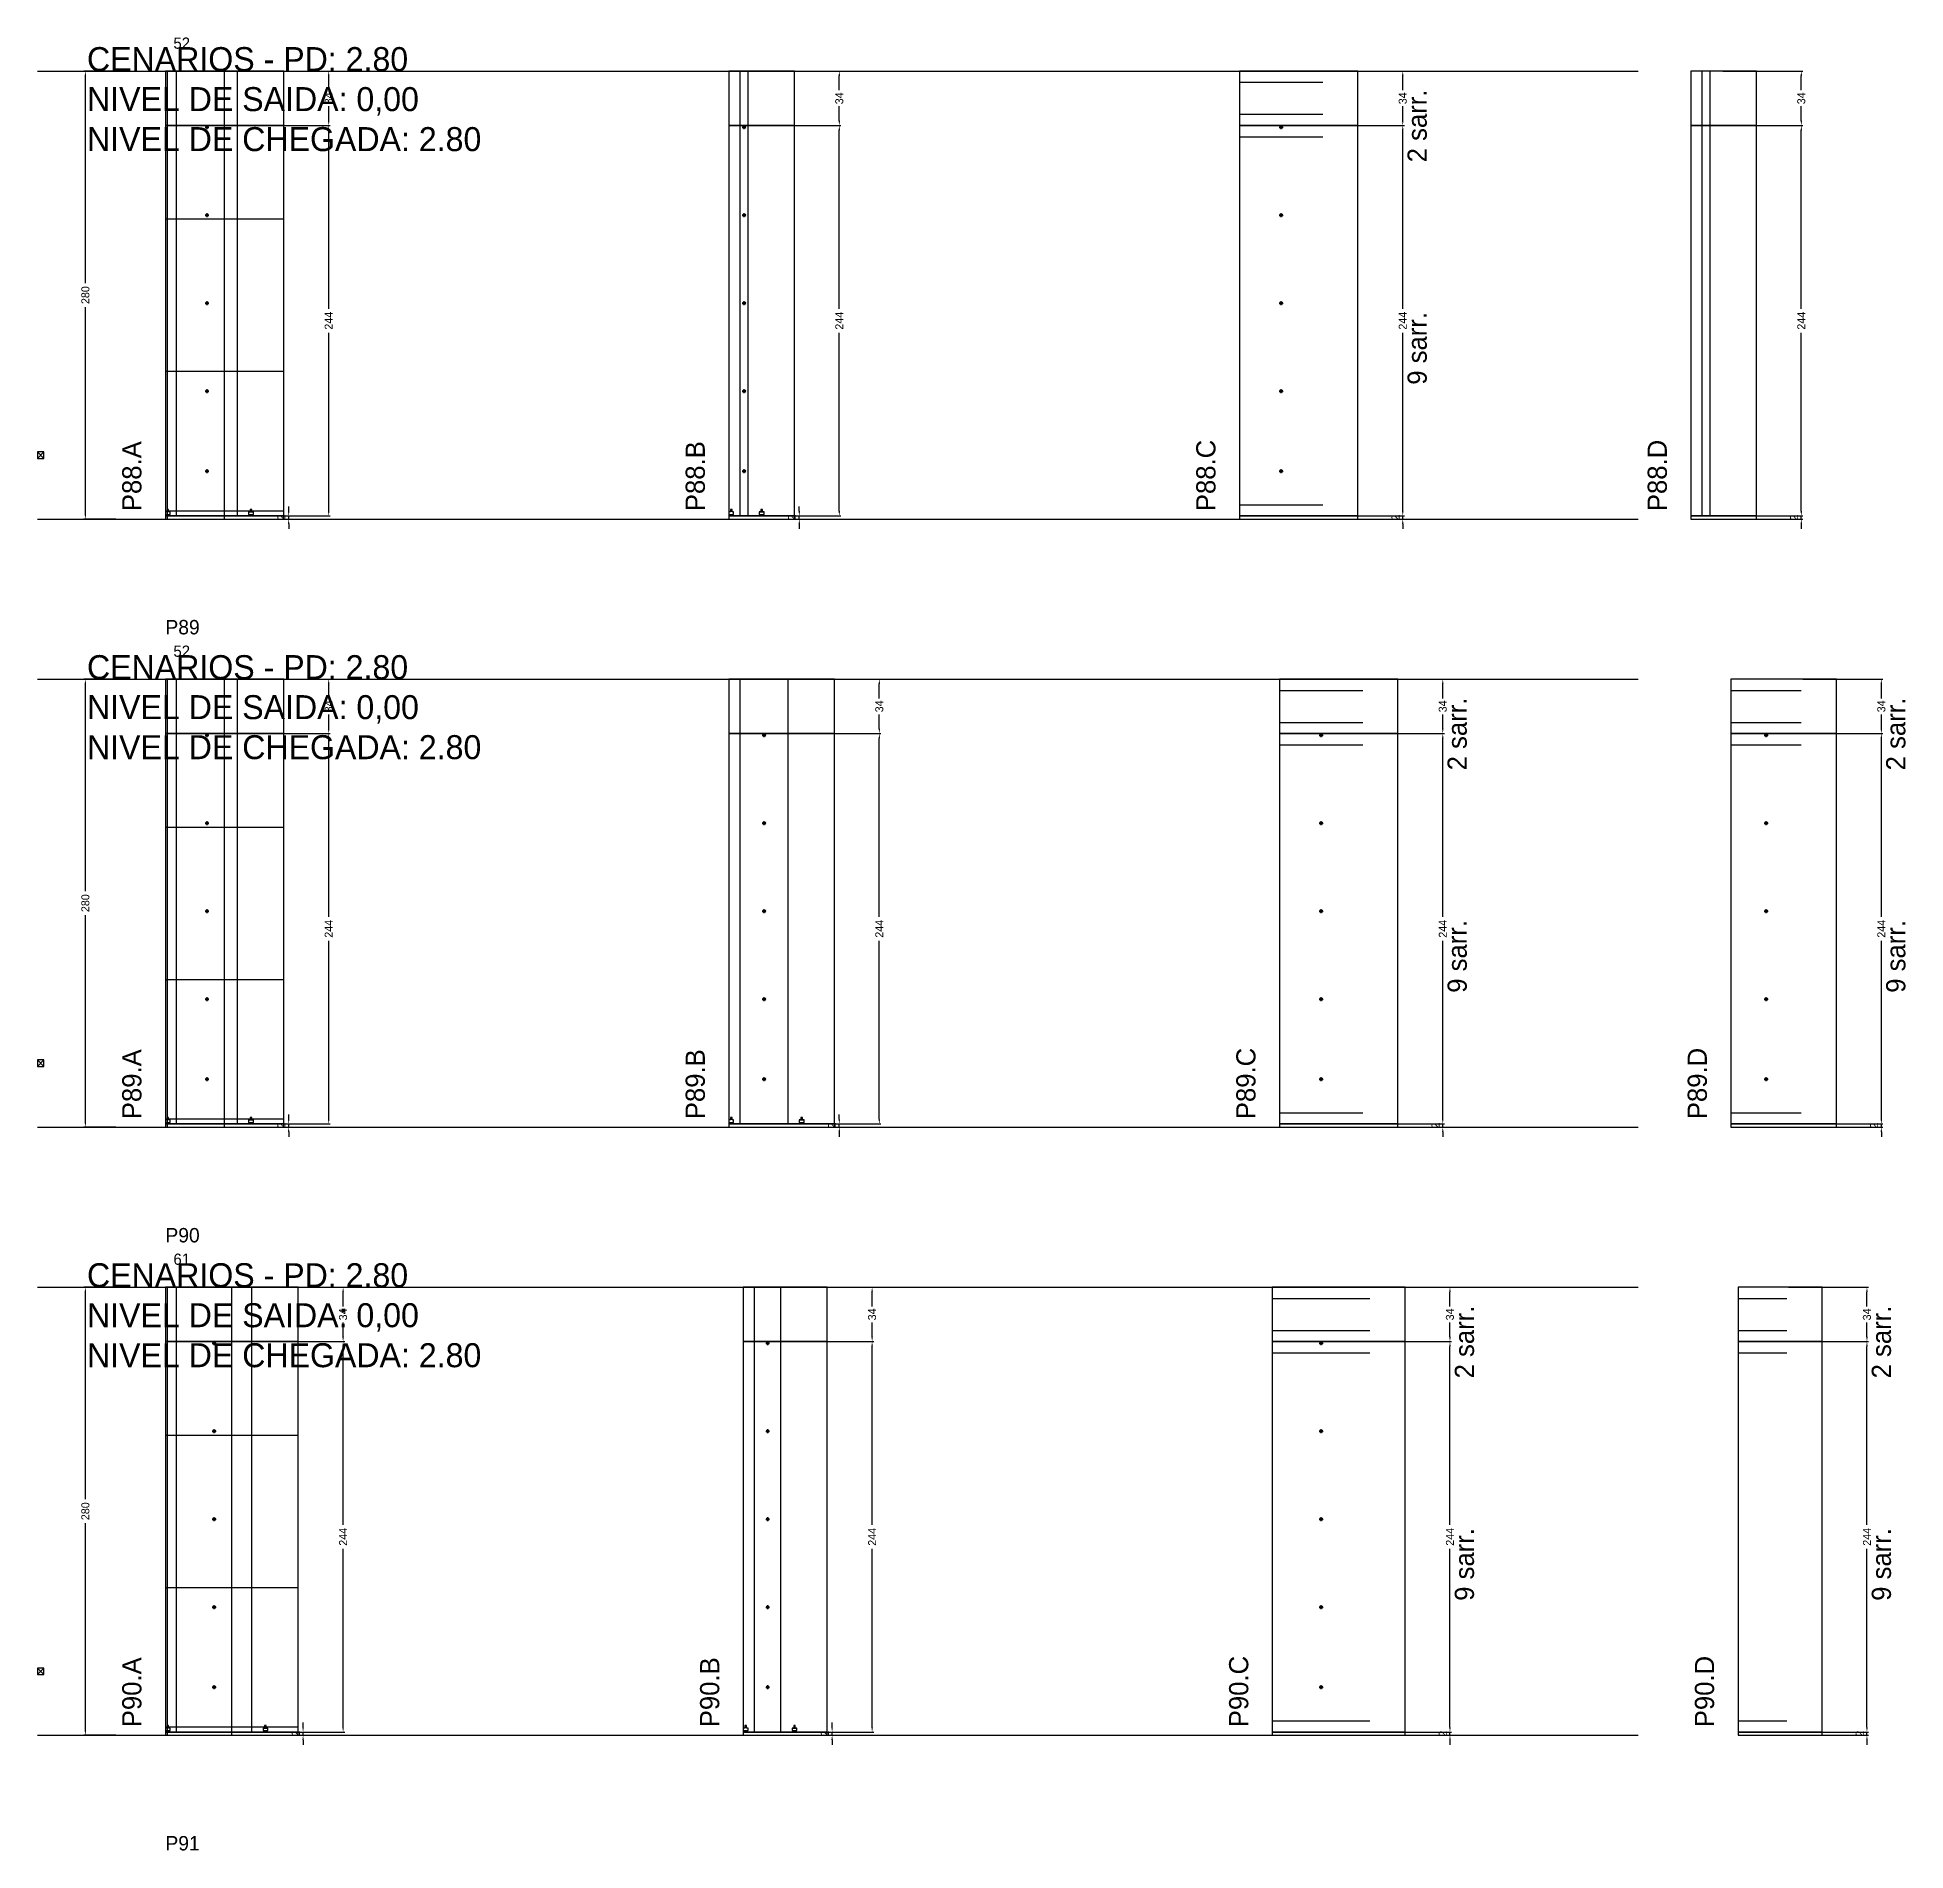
# Model space of a CAD drawing. Header units: centimetres. Extents: x -10500 to 4105, y -36866 to 295.
# Drawn here: x -7000 to -5833, y -33132 to -31999 of the extents above; entities that cross this region are included whole.
import ezdxf

# ---------------------------------------------------------------- set-up
doc = ezdxf.new("R2010")
doc.units = ezdxf.units.CM
doc.linetypes.add('DASHED', pattern=[2, -2])
for name, color, linetype in [('CHAPA', 140, 'Continuous'), ('COTA', 241, 'Continuous'), ('COTAS FURACAO', 16, 'Continuous'), ('Madeira', 30, 'Continuous'), ('NOMENCLATURA', 7, 'Continuous'), ('Nível', 160, 'Continuous'), ('Painéis', 200, 'Continuous'), ('Perfil Metálico', 150, 'Continuous'), ('SARR_2.2x7', 40, 'Continuous'), ('SARRAFO DE PRESSAO', 200, 'Continuous'), ('texto', 7, 'Continuous'), ('TEXTO_GERAL', 7, 'Continuous')]:
    doc.layers.add(name, color=color, linetype=linetype)
doc.dimstyles.new('PAINEL-NOVA', dxfattribs={"dimtxt": 5, "dimasz": 3, "dimexe": 1, "dimexo": 1, "dimgap": 1, "dimtad": 1, "dimcen": 2.5, "dimazin": 3, "dimtfac": 1, "dimtmove": 0, "dimatfit": 3})

# ---------------------------------------------------------------- blocks, each defined once
blk = doc.blocks.new('_CLOSEDFILLED')
at = {"color": 0, "linetype": 'BYBLOCK'}
blk.add_solid([(-1, 0.16), (0, 0), (-1, -0.16)], dxfattribs=at)
blk = doc.blocks.new('*D2185')
for p, q in [((-6951, -32020), (-6971, -32020)), ((-6970, -32152.5), (-6970, -32023)), ((-6970, -32297), (-6970, -32167.5)), ((-6951, -32300), (-6971, -32300))]:
    blk.add_line(p, q)
at = {"layer": 'Defpoints'}
for p in [(-6950, -32020), (-6970, -32300), (-6950, -32300)]:
    blk.add_point(p, dxfattribs=at)
at = {"layer": 'COTA', "xscale": 3, "yscale": 3}
for p, rotation in [((-6970, -32020), 90), ((-6970, -32300), 270)]:
    blk.add_blockref('_CLOSEDFILLED', p, dxfattribs=dict(at, rotation=rotation))
at = {"layer": 'COTA', "insert": (-6970, -32160), "char_height": 5, "attachment_point": 5, "rotation": 90}
blk.add_mtext('280', dxfattribs=at)
blk = doc.blocks.new('MULDURA')
at = {"layer": 'Paineis'}
for p, q in [((0, 0), (4, 4)), ((4, 0), (0, 4))]:
    blk.add_line(p, q, dxfattribs=at)
blk.add_lwpolyline([(0, 0), (4, 0), (4, 4), (0, 4)], close=True, dxfattribs=at)
blk = doc.blocks.new('*D2187')
for p, q in [((-6867, -32054), (-6817, -32054)), ((-6818, -32168.5), (-6818, -32057)), ((-6818, -32295), (-6818, -32183.5)), ((-6867, -32298), (-6817, -32298))]:
    blk.add_line(p, q)
at = {"layer": 'Defpoints'}
for p in [(-6868, -32054), (-6868, -32298), (-6818, -32298)]:
    blk.add_point(p, dxfattribs=at)
at = {"layer": 'COTA', "xscale": 3, "yscale": 3}
for p, rotation in [((-6818, -32054), 90), ((-6818, -32298), 270)]:
    blk.add_blockref('_CLOSEDFILLED', p, dxfattribs=dict(at, rotation=rotation))
at = {"layer": 'COTA', "insert": (-6818, -32176), "char_height": 5, "attachment_point": 5, "rotation": 90}
blk.add_mtext('244', dxfattribs=at)
blk = doc.blocks.new('*D2188')
for p, q in [((-6867, -32020), (-6817, -32020)), ((-6818, -32032), (-6818, -32023)), ((-6818, -32051), (-6818, -32042)), ((-6867, -32054), (-6817, -32054))]:
    blk.add_line(p, q)
at = {"layer": 'Defpoints'}
for p in [(-6868, -32020), (-6868, -32054), (-6818, -32054)]:
    blk.add_point(p, dxfattribs=at)
at = {"layer": 'COTA', "xscale": 3, "yscale": 3}
for p, rotation in [((-6818, -32020), 90), ((-6818, -32054), 270)]:
    blk.add_blockref('_CLOSEDFILLED', p, dxfattribs=dict(at, rotation=rotation))
at = {"layer": 'COTA', "insert": (-6818, -32037), "char_height": 5, "attachment_point": 5, "rotation": 90}
blk.add_mtext('34', dxfattribs=at)
blk = doc.blocks.new('SLIPTEE')
at = {"layer": 'Paineis'}
blk.add_lwpolyline([(0, 0), (3, 0), (3, 1.5), (2, 1.5), (2, 3), (1, 3), (1, 1.5), (0, 1.5)], close=True, dxfattribs=at)
blk = doc.blocks.new('SLIPTDD')
at = {"layer": 'Paineis'}
blk.add_line((0, 1.5), (3, 1.5), dxfattribs=at)
blk.add_lwpolyline([(0, 0), (3, 0), (3, 1.5), (2, 1.5), (2, 3), (1, 3), (1, 1.5), (0, 1.5)], close=True, dxfattribs=at)
blk = doc.blocks.new('furacao')
at = {"layer": 'COTAS FURACAO'}
for p, q in [((-1.2, 0), (1.2, 0)), ((0, -1.2), (0, 1.2))]:
    blk.add_line(p, q, dxfattribs=at)
blk.add_circle((0, 0), 0.8, dxfattribs=at)
blk = doc.blocks.new('*D2190')
for p, q in [((-6548, -32054), (-6498, -32054)), ((-6499, -32168.5), (-6499, -32057)), ((-6499, -32295), (-6499, -32183.5)), ((-6548, -32298), (-6498, -32298))]:
    blk.add_line(p, q)
at = {"layer": 'Defpoints'}
for p in [(-6549, -32054), (-6549, -32298), (-6499, -32298)]:
    blk.add_point(p, dxfattribs=at)
at = {"layer": 'COTA', "xscale": 3, "yscale": 3}
for p, rotation in [((-6499, -32054), 90), ((-6499, -32298), 270)]:
    blk.add_blockref('_CLOSEDFILLED', p, dxfattribs=dict(at, rotation=rotation))
at = {"layer": 'COTA', "insert": (-6499, -32176), "char_height": 5, "attachment_point": 5, "rotation": 90}
blk.add_mtext('244', dxfattribs=at)
blk = doc.blocks.new('*D2191')
for p, q in [((-6548, -32020), (-6498, -32020)), ((-6499, -32032), (-6499, -32023)), ((-6499, -32051), (-6499, -32042)), ((-6548, -32054), (-6498, -32054))]:
    blk.add_line(p, q)
at = {"layer": 'Defpoints'}
for p in [(-6549, -32020), (-6549, -32054), (-6499, -32054)]:
    blk.add_point(p, dxfattribs=at)
at = {"layer": 'COTA', "xscale": 3, "yscale": 3}
for p, rotation in [((-6499, -32020), 90), ((-6499, -32054), 270)]:
    blk.add_blockref('_CLOSEDFILLED', p, dxfattribs=dict(at, rotation=rotation))
at = {"layer": 'COTA', "insert": (-6499, -32037), "char_height": 5, "attachment_point": 5, "rotation": 90}
blk.add_mtext('34', dxfattribs=at)
blk = doc.blocks.new('*D2193')
for p, q in [((-6196, -32054), (-6146, -32054)), ((-6147, -32168.5), (-6147, -32057)), ((-6147, -32295), (-6147, -32183.5)), ((-6196, -32298), (-6146, -32298))]:
    blk.add_line(p, q)
at = {"layer": 'Defpoints'}
for p in [(-6197, -32054), (-6197, -32298), (-6147, -32298)]:
    blk.add_point(p, dxfattribs=at)
at = {"layer": 'COTA', "xscale": 3, "yscale": 3}
for p, rotation in [((-6147, -32054), 90), ((-6147, -32298), 270)]:
    blk.add_blockref('_CLOSEDFILLED', p, dxfattribs=dict(at, rotation=rotation))
at = {"layer": 'COTA', "insert": (-6147, -32176), "char_height": 5, "attachment_point": 5, "rotation": 90}
blk.add_mtext('244', dxfattribs=at)
blk = doc.blocks.new('*D2194')
for p, q in [((-6196, -32020), (-6146, -32020)), ((-6147, -32032), (-6147, -32023)), ((-6147, -32051), (-6147, -32042)), ((-6196, -32054), (-6146, -32054))]:
    blk.add_line(p, q)
at = {"layer": 'Defpoints'}
for p in [(-6197, -32020), (-6197, -32054), (-6147, -32054)]:
    blk.add_point(p, dxfattribs=at)
at = {"layer": 'COTA', "xscale": 3, "yscale": 3}
for p, rotation in [((-6147, -32020), 90), ((-6147, -32054), 270)]:
    blk.add_blockref('_CLOSEDFILLED', p, dxfattribs=dict(at, rotation=rotation))
at = {"layer": 'COTA', "insert": (-6147, -32037), "char_height": 5, "attachment_point": 5, "rotation": 90}
blk.add_mtext('34', dxfattribs=at)
blk = doc.blocks.new('*D2196')
for p, q in [((-5947, -32054), (-5897, -32054)), ((-5898, -32168.5), (-5898, -32057)), ((-5898, -32295), (-5898, -32183.5)), ((-5947, -32298), (-5897, -32298))]:
    blk.add_line(p, q)
at = {"layer": 'Defpoints'}
for p in [(-5948, -32054), (-5948, -32298), (-5898, -32298)]:
    blk.add_point(p, dxfattribs=at)
at = {"layer": 'COTA', "xscale": 3, "yscale": 3}
for p, rotation in [((-5898, -32054), 90), ((-5898, -32298), 270)]:
    blk.add_blockref('_CLOSEDFILLED', p, dxfattribs=dict(at, rotation=rotation))
at = {"layer": 'COTA', "insert": (-5898, -32176), "char_height": 5, "attachment_point": 5, "rotation": 90}
blk.add_mtext('244', dxfattribs=at)
blk = doc.blocks.new('*D2197')
for p, q in [((-5947, -32020), (-5897, -32020)), ((-5898, -32032), (-5898, -32023)), ((-5898, -32051), (-5898, -32042)), ((-5947, -32054), (-5897, -32054))]:
    blk.add_line(p, q)
at = {"layer": 'Defpoints'}
for p in [(-5948, -32020), (-5948, -32054), (-5898, -32054)]:
    blk.add_point(p, dxfattribs=at)
at = {"layer": 'COTA', "xscale": 3, "yscale": 3}
for p, rotation in [((-5898, -32020), 90), ((-5898, -32054), 270)]:
    blk.add_blockref('_CLOSEDFILLED', p, dxfattribs=dict(at, rotation=rotation))
at = {"layer": 'COTA', "insert": (-5898, -32037), "char_height": 5, "attachment_point": 5, "rotation": 90}
blk.add_mtext('34', dxfattribs=at)
blk = doc.blocks.new('*D2211')
for p, q in [((-6951, -32400), (-6971, -32400)), ((-6970, -32532.5), (-6970, -32403)), ((-6970, -32677), (-6970, -32547.5)), ((-6951, -32680), (-6971, -32680))]:
    blk.add_line(p, q)
at = {"layer": 'Defpoints'}
for p in [(-6950, -32400), (-6970, -32680), (-6950, -32680)]:
    blk.add_point(p, dxfattribs=at)
at = {"layer": 'COTA', "xscale": 3, "yscale": 3}
for p, rotation in [((-6970, -32400), 90), ((-6970, -32680), 270)]:
    blk.add_blockref('_CLOSEDFILLED', p, dxfattribs=dict(at, rotation=rotation))
at = {"layer": 'COTA', "insert": (-6970, -32540), "char_height": 5, "attachment_point": 5, "rotation": 90}
blk.add_mtext('280', dxfattribs=at)
blk = doc.blocks.new('*D2213')
for p, q in [((-6867, -32434), (-6817, -32434)), ((-6818, -32548.5), (-6818, -32437)), ((-6818, -32675), (-6818, -32563.5)), ((-6867, -32678), (-6817, -32678))]:
    blk.add_line(p, q)
at = {"layer": 'Defpoints'}
for p in [(-6868, -32434), (-6868, -32678), (-6818, -32678)]:
    blk.add_point(p, dxfattribs=at)
at = {"layer": 'COTA', "xscale": 3, "yscale": 3}
for p, rotation in [((-6818, -32434), 90), ((-6818, -32678), 270)]:
    blk.add_blockref('_CLOSEDFILLED', p, dxfattribs=dict(at, rotation=rotation))
at = {"layer": 'COTA', "insert": (-6818, -32556), "char_height": 5, "attachment_point": 5, "rotation": 90}
blk.add_mtext('244', dxfattribs=at)
blk = doc.blocks.new('*D2214')
for p, q in [((-6867, -32400), (-6817, -32400)), ((-6818, -32412), (-6818, -32403)), ((-6818, -32431), (-6818, -32422)), ((-6867, -32434), (-6817, -32434))]:
    blk.add_line(p, q)
at = {"layer": 'Defpoints'}
for p in [(-6868, -32400), (-6868, -32434), (-6818, -32434)]:
    blk.add_point(p, dxfattribs=at)
at = {"layer": 'COTA', "xscale": 3, "yscale": 3}
for p, rotation in [((-6818, -32400), 90), ((-6818, -32434), 270)]:
    blk.add_blockref('_CLOSEDFILLED', p, dxfattribs=dict(at, rotation=rotation))
at = {"layer": 'COTA', "insert": (-6818, -32417), "char_height": 5, "attachment_point": 5, "rotation": 90}
blk.add_mtext('34', dxfattribs=at)
blk = doc.blocks.new('*D2216')
for p, q in [((-6523, -32434), (-6473, -32434)), ((-6474, -32548.5), (-6474, -32437)), ((-6474, -32675), (-6474, -32563.5)), ((-6523, -32678), (-6473, -32678))]:
    blk.add_line(p, q)
at = {"layer": 'Defpoints'}
for p in [(-6524, -32434), (-6524, -32678), (-6474, -32678)]:
    blk.add_point(p, dxfattribs=at)
at = {"layer": 'COTA', "xscale": 3, "yscale": 3}
for p, rotation in [((-6474, -32434), 90), ((-6474, -32678), 270)]:
    blk.add_blockref('_CLOSEDFILLED', p, dxfattribs=dict(at, rotation=rotation))
at = {"layer": 'COTA', "insert": (-6474, -32556), "char_height": 5, "attachment_point": 5, "rotation": 90}
blk.add_mtext('244', dxfattribs=at)
blk = doc.blocks.new('*D2217')
for p, q in [((-6523, -32400), (-6473, -32400)), ((-6474, -32412), (-6474, -32403)), ((-6474, -32431), (-6474, -32422)), ((-6523, -32434), (-6473, -32434))]:
    blk.add_line(p, q)
at = {"layer": 'Defpoints'}
for p in [(-6524, -32400), (-6524, -32434), (-6474, -32434)]:
    blk.add_point(p, dxfattribs=at)
at = {"layer": 'COTA', "xscale": 3, "yscale": 3}
for p, rotation in [((-6474, -32400), 90), ((-6474, -32434), 270)]:
    blk.add_blockref('_CLOSEDFILLED', p, dxfattribs=dict(at, rotation=rotation))
at = {"layer": 'COTA', "insert": (-6474, -32417), "char_height": 5, "attachment_point": 5, "rotation": 90}
blk.add_mtext('34', dxfattribs=at)
blk = doc.blocks.new('*D2219')
for p, q in [((-6171, -32434), (-6121, -32434)), ((-6122, -32548.5), (-6122, -32437)), ((-6122, -32675), (-6122, -32563.5)), ((-6171, -32678), (-6121, -32678))]:
    blk.add_line(p, q)
at = {"layer": 'Defpoints'}
for p in [(-6172, -32434), (-6172, -32678), (-6122, -32678)]:
    blk.add_point(p, dxfattribs=at)
at = {"layer": 'COTA', "xscale": 3, "yscale": 3}
for p, rotation in [((-6122, -32434), 90), ((-6122, -32678), 270)]:
    blk.add_blockref('_CLOSEDFILLED', p, dxfattribs=dict(at, rotation=rotation))
at = {"layer": 'COTA', "insert": (-6122, -32556), "char_height": 5, "attachment_point": 5, "rotation": 90}
blk.add_mtext('244', dxfattribs=at)
blk = doc.blocks.new('*D2220')
for p, q in [((-6171, -32400), (-6121, -32400)), ((-6122, -32412), (-6122, -32403)), ((-6122, -32431), (-6122, -32422)), ((-6171, -32434), (-6121, -32434))]:
    blk.add_line(p, q)
at = {"layer": 'Defpoints'}
for p in [(-6172, -32400), (-6172, -32434), (-6122, -32434)]:
    blk.add_point(p, dxfattribs=at)
at = {"layer": 'COTA', "xscale": 3, "yscale": 3}
for p, rotation in [((-6122, -32400), 90), ((-6122, -32434), 270)]:
    blk.add_blockref('_CLOSEDFILLED', p, dxfattribs=dict(at, rotation=rotation))
at = {"layer": 'COTA', "insert": (-6122, -32417), "char_height": 5, "attachment_point": 5, "rotation": 90}
blk.add_mtext('34', dxfattribs=at)
blk = doc.blocks.new('*D2222')
for p, q in [((-5897, -32434), (-5847, -32434)), ((-5848, -32548.5), (-5848, -32437)), ((-5848, -32675), (-5848, -32563.5)), ((-5897, -32678), (-5847, -32678))]:
    blk.add_line(p, q)
at = {"layer": 'Defpoints'}
for p in [(-5898, -32434), (-5898, -32678), (-5848, -32678)]:
    blk.add_point(p, dxfattribs=at)
at = {"layer": 'COTA', "xscale": 3, "yscale": 3}
for p, rotation in [((-5848, -32434), 90), ((-5848, -32678), 270)]:
    blk.add_blockref('_CLOSEDFILLED', p, dxfattribs=dict(at, rotation=rotation))
at = {"layer": 'COTA', "insert": (-5848, -32556), "char_height": 5, "attachment_point": 5, "rotation": 90}
blk.add_mtext('244', dxfattribs=at)
blk = doc.blocks.new('*D2223')
for p, q in [((-5897, -32400), (-5847, -32400)), ((-5848, -32412), (-5848, -32403)), ((-5848, -32431), (-5848, -32422)), ((-5897, -32434), (-5847, -32434))]:
    blk.add_line(p, q)
at = {"layer": 'Defpoints'}
for p in [(-5898, -32400), (-5898, -32434), (-5848, -32434)]:
    blk.add_point(p, dxfattribs=at)
at = {"layer": 'COTA', "xscale": 3, "yscale": 3}
for p, rotation in [((-5848, -32400), 90), ((-5848, -32434), 270)]:
    blk.add_blockref('_CLOSEDFILLED', p, dxfattribs=dict(at, rotation=rotation))
at = {"layer": 'COTA', "insert": (-5848, -32417), "char_height": 5, "attachment_point": 5, "rotation": 90}
blk.add_mtext('34', dxfattribs=at)
blk = doc.blocks.new('*D2237')
for p, q in [((-6951, -32780), (-6971, -32780)), ((-6970, -32912.5), (-6970, -32783)), ((-6970, -33057), (-6970, -32927.5)), ((-6951, -33060), (-6971, -33060))]:
    blk.add_line(p, q)
at = {"layer": 'Defpoints'}
for p in [(-6950, -32780), (-6970, -33060), (-6950, -33060)]:
    blk.add_point(p, dxfattribs=at)
at = {"layer": 'COTA', "xscale": 3, "yscale": 3}
for p, rotation in [((-6970, -32780), 90), ((-6970, -33060), 270)]:
    blk.add_blockref('_CLOSEDFILLED', p, dxfattribs=dict(at, rotation=rotation))
at = {"layer": 'COTA', "insert": (-6970, -32920), "char_height": 5, "attachment_point": 5, "rotation": 90}
blk.add_mtext('280', dxfattribs=at)
blk = doc.blocks.new('*D2239')
for p, q in [((-6858, -32814), (-6808, -32814)), ((-6809, -32928.5), (-6809, -32817)), ((-6809, -33055), (-6809, -32943.5)), ((-6858, -33058), (-6808, -33058))]:
    blk.add_line(p, q)
at = {"layer": 'Defpoints'}
for p in [(-6859, -32814), (-6859, -33058), (-6809, -33058)]:
    blk.add_point(p, dxfattribs=at)
at = {"layer": 'COTA', "xscale": 3, "yscale": 3}
for p, rotation in [((-6809, -32814), 90), ((-6809, -33058), 270)]:
    blk.add_blockref('_CLOSEDFILLED', p, dxfattribs=dict(at, rotation=rotation))
at = {"layer": 'COTA', "insert": (-6809, -32936), "char_height": 5, "attachment_point": 5, "rotation": 90}
blk.add_mtext('244', dxfattribs=at)
blk = doc.blocks.new('*D2240')
for p, q in [((-6858, -32780), (-6808, -32780)), ((-6809, -32792), (-6809, -32783)), ((-6809, -32811), (-6809, -32802)), ((-6858, -32814), (-6808, -32814))]:
    blk.add_line(p, q)
at = {"layer": 'Defpoints'}
for p in [(-6859, -32780), (-6859, -32814), (-6809, -32814)]:
    blk.add_point(p, dxfattribs=at)
at = {"layer": 'COTA', "xscale": 3, "yscale": 3}
for p, rotation in [((-6809, -32780), 90), ((-6809, -32814), 270)]:
    blk.add_blockref('_CLOSEDFILLED', p, dxfattribs=dict(at, rotation=rotation))
at = {"layer": 'COTA', "insert": (-6809, -32797), "char_height": 5, "attachment_point": 5, "rotation": 90}
blk.add_mtext('34', dxfattribs=at)
blk = doc.blocks.new('*D2242')
for p, q in [((-6527.5, -32814), (-6477.5, -32814)), ((-6478.5, -32928.5), (-6478.5, -32817)), ((-6478.5, -33055), (-6478.5, -32943.5)), ((-6527.5, -33058), (-6477.5, -33058))]:
    blk.add_line(p, q)
at = {"layer": 'Defpoints'}
for p in [(-6528.5, -32814), (-6528.5, -33058), (-6478.5, -33058)]:
    blk.add_point(p, dxfattribs=at)
at = {"layer": 'COTA', "xscale": 3, "yscale": 3}
for p, rotation in [((-6478.5, -32814), 90), ((-6478.5, -33058), 270)]:
    blk.add_blockref('_CLOSEDFILLED', p, dxfattribs=dict(at, rotation=rotation))
at = {"layer": 'COTA', "insert": (-6478.5, -32936), "char_height": 5, "attachment_point": 5, "rotation": 90}
blk.add_mtext('244', dxfattribs=at)
blk = doc.blocks.new('*D2243')
for p, q in [((-6527.5, -32780), (-6477.5, -32780)), ((-6478.5, -32792), (-6478.5, -32783)), ((-6478.5, -32811), (-6478.5, -32802)), ((-6527.5, -32814), (-6477.5, -32814))]:
    blk.add_line(p, q)
at = {"layer": 'Defpoints'}
for p in [(-6528.5, -32780), (-6528.5, -32814), (-6478.5, -32814)]:
    blk.add_point(p, dxfattribs=at)
at = {"layer": 'COTA', "xscale": 3, "yscale": 3}
for p, rotation in [((-6478.5, -32780), 90), ((-6478.5, -32814), 270)]:
    blk.add_blockref('_CLOSEDFILLED', p, dxfattribs=dict(at, rotation=rotation))
at = {"layer": 'COTA', "insert": (-6478.5, -32797), "char_height": 5, "attachment_point": 5, "rotation": 90}
blk.add_mtext('34', dxfattribs=at)
blk = doc.blocks.new('*D2245')
for p, q in [((-6166.5, -32814), (-6116.5, -32814)), ((-6117.5, -32928.5), (-6117.5, -32817)), ((-6117.5, -33055), (-6117.5, -32943.5)), ((-6166.5, -33058), (-6116.5, -33058))]:
    blk.add_line(p, q)
at = {"layer": 'Defpoints'}
for p in [(-6167.5, -32814), (-6167.5, -33058), (-6117.5, -33058)]:
    blk.add_point(p, dxfattribs=at)
at = {"layer": 'COTA', "xscale": 3, "yscale": 3}
for p, rotation in [((-6117.5, -32814), 90), ((-6117.5, -33058), 270)]:
    blk.add_blockref('_CLOSEDFILLED', p, dxfattribs=dict(at, rotation=rotation))
at = {"layer": 'COTA', "insert": (-6117.5, -32936), "char_height": 5, "attachment_point": 5, "rotation": 90}
blk.add_mtext('244', dxfattribs=at)
blk = doc.blocks.new('*D2246')
for p, q in [((-6166.5, -32780), (-6116.5, -32780)), ((-6117.5, -32792), (-6117.5, -32783)), ((-6117.5, -32811), (-6117.5, -32802)), ((-6166.5, -32814), (-6116.5, -32814))]:
    blk.add_line(p, q)
at = {"layer": 'Defpoints'}
for p in [(-6167.5, -32780), (-6167.5, -32814), (-6117.5, -32814)]:
    blk.add_point(p, dxfattribs=at)
at = {"layer": 'COTA', "xscale": 3, "yscale": 3}
for p, rotation in [((-6117.5, -32780), 90), ((-6117.5, -32814), 270)]:
    blk.add_blockref('_CLOSEDFILLED', p, dxfattribs=dict(at, rotation=rotation))
at = {"layer": 'COTA', "insert": (-6117.5, -32797), "char_height": 5, "attachment_point": 5, "rotation": 90}
blk.add_mtext('34', dxfattribs=at)
blk = doc.blocks.new('*D2248')
for p, q in [((-5906, -32814), (-5856, -32814)), ((-5857, -32928.5), (-5857, -32817)), ((-5857, -33055), (-5857, -32943.5)), ((-5906, -33058), (-5856, -33058))]:
    blk.add_line(p, q)
at = {"layer": 'Defpoints'}
for p in [(-5907, -32814), (-5907, -33058), (-5857, -33058)]:
    blk.add_point(p, dxfattribs=at)
at = {"layer": 'COTA', "xscale": 3, "yscale": 3}
for p, rotation in [((-5857, -32814), 90), ((-5857, -33058), 270)]:
    blk.add_blockref('_CLOSEDFILLED', p, dxfattribs=dict(at, rotation=rotation))
at = {"layer": 'COTA', "insert": (-5857, -32936), "char_height": 5, "attachment_point": 5, "rotation": 90}
blk.add_mtext('244', dxfattribs=at)
blk = doc.blocks.new('*D2249')
for p, q in [((-5906, -32780), (-5856, -32780)), ((-5857, -32792), (-5857, -32783)), ((-5857, -32811), (-5857, -32802)), ((-5906, -32814), (-5856, -32814))]:
    blk.add_line(p, q)
at = {"layer": 'Defpoints'}
for p in [(-5907, -32780), (-5907, -32814), (-5857, -32814)]:
    blk.add_point(p, dxfattribs=at)
at = {"layer": 'COTA', "xscale": 3, "yscale": 3}
for p, rotation in [((-5857, -32780), 90), ((-5857, -32814), 270)]:
    blk.add_blockref('_CLOSEDFILLED', p, dxfattribs=dict(at, rotation=rotation))
at = {"layer": 'COTA', "insert": (-5857, -32797), "char_height": 5, "attachment_point": 5, "rotation": 90}
blk.add_mtext('34', dxfattribs=at)

msp = doc.modelspace()

# ---------------------------------------------------------------- linework, layer by layer
at = {"layer": 'CHAPA'}
for points in [[(-6920, -32300), (-6918.8, -32300), (-6918.8, -32020), (-6920, -32020)], [(-6920, -32680), (-6918.8, -32680), (-6918.8, -32400), (-6920, -32400)], [(-6920, -33060), (-6918.8, -33060), (-6918.8, -32780), (-6920, -32780)]]:
    msp.add_lwpolyline(points, close=True, dxfattribs=at)
at = {"layer": 'Madeira'}
for points in [[(-6920, -32112.4), (-6846, -32112.4)], [(-6920, -32207.6), (-6846, -32207.6)], [(-6920, -32492.4), (-6846, -32492.4)], [(-6920, -32587.6), (-6846, -32587.6)], [(-6920, -32872.4), (-6837, -32872.4)], [(-6920, -32967.6), (-6837, -32967.6)]]:
    msp.add_lwpolyline(points, dxfattribs=at)
at = {"layer": 'Nível', "linetype": 'DASHED'}
for points in [[(-7000, -32020), (-6000, -32020)], [(-7000, -32300), (-6000, -32300)], [(-7000, -32400), (-6000, -32400)], [(-7000, -32680), (-6000, -32680)], [(-7000, -32780), (-6000, -32780)], [(-7000, -33060), (-6000, -33060)]]:
    msp.add_lwpolyline(points, dxfattribs=at)
at = {"layer": 'Painéis'}
for points in [[(-6920, -32054), (-6846, -32054), (-6846, -32020), (-6920, -32020)], [(-6920, -32300), (-6846, -32300), (-6846, -32020), (-6920, -32020)], [(-6568, -32054), (-6527, -32054), (-6527, -32020), (-6568, -32020)], [(-6249, -32054), (-6175, -32054), (-6175, -32020), (-6249, -32020)], [(-5967, -32054), (-5926, -32054), (-5926, -32020), (-5967, -32020)], [(-6920, -32298), (-6846, -32298), (-6846, -32054), (-6920, -32054)], [(-6568, -32298), (-6527, -32298), (-6527, -32054), (-6568, -32054)], [(-6249, -32298), (-6175, -32298), (-6175, -32054), (-6249, -32054)], [(-5967, -32298), (-5926, -32298), (-5926, -32054), (-5967, -32054)], [(-6920, -32300), (-6846, -32300), (-6846, -32298), (-6920, -32298)], [(-6568, -32300), (-6527, -32300), (-6527, -32298), (-6568, -32298)], [(-6249, -32300), (-6175, -32300), (-6175, -32298), (-6249, -32298)], [(-5967, -32300), (-5926, -32300), (-5926, -32298), (-5967, -32298)], [(-6920, -32434), (-6846, -32434), (-6846, -32400), (-6920, -32400)], [(-6920, -32680), (-6846, -32680), (-6846, -32400), (-6920, -32400)], [(-6568, -32434), (-6502, -32434), (-6502, -32400), (-6568, -32400)], [(-6224, -32434), (-6150, -32434), (-6150, -32400), (-6224, -32400)], [(-5942, -32434), (-5876, -32434), (-5876, -32400), (-5942, -32400)], [(-6920, -32678), (-6846, -32678), (-6846, -32434), (-6920, -32434)], [(-6568, -32678), (-6502, -32678), (-6502, -32434), (-6568, -32434)], [(-6224, -32678), (-6150, -32678), (-6150, -32434), (-6224, -32434)], [(-5942, -32678), (-5876, -32678), (-5876, -32434), (-5942, -32434)], [(-6920, -32680), (-6846, -32680), (-6846, -32678), (-6920, -32678)], [(-6568, -32680), (-6502, -32680), (-6502, -32678), (-6568, -32678)], [(-6224, -32680), (-6150, -32680), (-6150, -32678), (-6224, -32678)], [(-5942, -32680), (-5876, -32680), (-5876, -32678), (-5942, -32678)], [(-6920, -32814), (-6837, -32814), (-6837, -32780), (-6920, -32780)], [(-6920, -33060), (-6837, -33060), (-6837, -32780), (-6920, -32780)], [(-6559, -32814), (-6506.5, -32814), (-6506.5, -32780), (-6559, -32780)], [(-6228.5, -32814), (-6145.5, -32814), (-6145.5, -32780), (-6228.5, -32780)], [(-5937.5, -32814), (-5885, -32814), (-5885, -32780), (-5937.5, -32780)], [(-6920, -33058), (-6837, -33058), (-6837, -32814), (-6920, -32814)], [(-6559, -33058), (-6506.5, -33058), (-6506.5, -32814), (-6559, -32814)], [(-6228.5, -33058), (-6145.5, -33058), (-6145.5, -32814), (-6228.5, -32814)], [(-5937.5, -33058), (-5885, -33058), (-5885, -32814), (-5937.5, -32814)], [(-6920, -33060), (-6837, -33060), (-6837, -33058), (-6920, -33058)], [(-6559, -33060), (-6506.5, -33060), (-6506.5, -33058), (-6559, -33058)], [(-6228.5, -33060), (-6145.5, -33060), (-6145.5, -33058), (-6228.5, -33058)], [(-5937.5, -33060), (-5885, -33060), (-5885, -33058), (-5937.5, -33058)]]:
    msp.add_lwpolyline(points, close=True, dxfattribs=at)
at = {"layer": 'Perfil Metálico'}
for p, q in [((-6883, -32300), (-6883, -32020)), ((-6883, -32680), (-6883, -32400)), ((-6878.5, -33060), (-6878.5, -32780))]:
    msp.add_line(p, q, dxfattribs=at)
at = {"layer": 'SARR_2.2x7'}
for points in [[(-6913, -32054), (-6913, -32020)], [(-6875, -32054), (-6875, -32020)], [(-6561, -32054), (-6561, -32020)], [(-6556, -32054), (-6556, -32020)], [(-6249, -32027), (-6197, -32027)], [(-5960, -32054), (-5960, -32020)], [(-5955, -32054), (-5955, -32020)], [(-6249, -32047), (-6197, -32047)], [(-6249, -32061), (-6197, -32061)], [(-6249, -32291), (-6197, -32291)], [(-6913, -32434), (-6913, -32400)], [(-6875, -32434), (-6875, -32400)], [(-6561, -32434), (-6561, -32400)], [(-6531, -32434), (-6531, -32400)], [(-6224, -32407), (-6172, -32407)], [(-5942, -32407), (-5898, -32407)], [(-6224, -32427), (-6172, -32427)], [(-5942, -32427), (-5898, -32427)], [(-6224, -32441), (-6172, -32441)], [(-5942, -32441), (-5898, -32441)], [(-6224, -32671), (-6172, -32671)], [(-5942, -32671), (-5898, -32671)], [(-6913, -32814), (-6913, -32780)], [(-6866, -32814), (-6866, -32780)], [(-6552, -32814), (-6552, -32780)], [(-6535.5, -32814), (-6535.5, -32780)], [(-6228.5, -32787), (-6167.5, -32787)], [(-5937.5, -32787), (-5907, -32787)], [(-6228.5, -32807), (-6167.5, -32807)], [(-5937.5, -32807), (-5907, -32807)], [(-6228.5, -32821), (-6167.5, -32821)], [(-5937.5, -32821), (-5907, -32821)], [(-6228.5, -33051), (-6167.5, -33051)], [(-5937.5, -33051), (-5907, -33051)]]:
    msp.add_lwpolyline(points, dxfattribs=at)
at = {"layer": 'SARR_2.2x7', "linetype": 'DASHED'}
for points in [[(-6913, -32298), (-6913, -32054)], [(-6875, -32298), (-6875, -32054)], [(-6561, -32298), (-6561, -32054)], [(-6556, -32298), (-6556, -32054)], [(-5960, -32298), (-5960, -32054)], [(-5955, -32298), (-5955, -32054)], [(-6913, -32678), (-6913, -32434)], [(-6875, -32678), (-6875, -32434)], [(-6561, -32678), (-6561, -32434)], [(-6531, -32678), (-6531, -32434)], [(-6913, -33058), (-6913, -32814)], [(-6866, -33058), (-6866, -32814)], [(-6552, -33058), (-6552, -32814)], [(-6535.5, -33058), (-6535.5, -32814)]]:
    msp.add_lwpolyline(points, dxfattribs=at)
at = {"layer": 'SARRAFO DE PRESSAO'}
for points in [[(-6920, -32300), (-6846, -32300), (-6846, -32295), (-6920, -32295)], [(-6920, -32680), (-6846, -32680), (-6846, -32675), (-6920, -32675)], [(-6920, -33060), (-6837, -33060), (-6837, -33055), (-6920, -33055)]]:
    msp.add_lwpolyline(points, close=True, dxfattribs=at)

# ---------------------------------------------------------------- block references
at = {"layer": 'COTA'}
for name, p in [('furacao', (-6894, -32055)), ('furacao', (-6558.5, -32055)), ('furacao', (-6223, -32055)), ('furacao', (-6894, -32110)), ('furacao', (-6558.5, -32110)), ('furacao', (-6223, -32110)), ('furacao', (-6894, -32165)), ('furacao', (-6558.5, -32165)), ('furacao', (-6223, -32165)), ('furacao', (-6894, -32220)), ('furacao', (-6558.5, -32220)), ('furacao', (-6223, -32220)), ('MULDURA', (-7000, -32262)), ('furacao', (-6894, -32270)), ('furacao', (-6558.5, -32270)), ('furacao', (-6223, -32270)), ('SLIPTEE', (-6920, -32297)), ('SLIPTDD', (-6868, -32297)), ('SLIPTEE', (-6568, -32297)), ('SLIPTDD', (-6549, -32297)), ('furacao', (-6894, -32435)), ('furacao', (-6546, -32435)), ('furacao', (-6198, -32435)), ('furacao', (-5920, -32435)), ('furacao', (-6894, -32490)), ('furacao', (-6546, -32490)), ('furacao', (-6198, -32490)), ('furacao', (-5920, -32490)), ('furacao', (-6894, -32545)), ('furacao', (-6546, -32545)), ('furacao', (-6198, -32545)), ('furacao', (-5920, -32545)), ('furacao', (-6894, -32600)), ('furacao', (-6546, -32600)), ('furacao', (-6198, -32600)), ('furacao', (-5920, -32600)), ('MULDURA', (-7000, -32642)), ('furacao', (-6894, -32650)), ('furacao', (-6546, -32650)), ('furacao', (-6198, -32650)), ('furacao', (-5920, -32650)), ('SLIPTEE', (-6920, -32677)), ('SLIPTDD', (-6868, -32677)), ('SLIPTEE', (-6568, -32677)), ('SLIPTDD', (-6524, -32677)), ('furacao', (-6889.5, -32815)), ('furacao', (-6543.75, -32815)), ('furacao', (-6198, -32815)), ('furacao', (-6889.5, -32870)), ('furacao', (-6543.75, -32870)), ('furacao', (-6198, -32870)), ('furacao', (-6889.5, -32925)), ('furacao', (-6543.75, -32925)), ('furacao', (-6198, -32925)), ('furacao', (-6889.5, -32980)), ('furacao', (-6543.75, -32980)), ('furacao', (-6198, -32980)), ('MULDURA', (-7000, -33022)), ('furacao', (-6889.5, -33030)), ('furacao', (-6543.75, -33030)), ('furacao', (-6198, -33030)), ('SLIPTEE', (-6920, -33057)), ('SLIPTDD', (-6859, -33057)), ('SLIPTEE', (-6559, -33057)), ('SLIPTDD', (-6528.5, -33057))]:
    msp.add_blockref(name, p, dxfattribs=at)

# ---------------------------------------------------------------- texts
at = {"layer": 'NOMENCLATURA'}
for s, p in [('CENARIOS - PD: 2.80', (-6969, -32020)), ('NIVEL DE SAIDA: 0,00', (-6969, -32045)), ('NIVEL DE CHEGADA: 2.80', (-6969, -32070)), ('CENARIOS - PD: 2.80', (-6969, -32400)), ('NIVEL DE SAIDA: 0,00', (-6969, -32425)), ('NIVEL DE CHEGADA: 2.80', (-6969, -32450)), ('CENARIOS - PD: 2.80', (-6969, -32780)), ('NIVEL DE SAIDA: 0,00', (-6969, -32805)), ('NIVEL DE CHEGADA: 2.80', (-6969, -32830))]:
    msp.add_text(s, height=15, dxfattribs=at).set_placement(p)
for s, p in [('2 sarr.', (-6132, -32077)), ('9 sarr.', (-6132, -32216)), ('P88.A', (-6935, -32295)), ('P88.B', (-6583, -32295)), ('P88.C', (-6264, -32295)), ('P88.D', (-5982, -32295)), ('2 sarr.', (-6107, -32457)), ('2 sarr.', (-5833, -32457)), ('9 sarr.', (-6107, -32596)), ('9 sarr.', (-5833, -32596)), ('P89.A', (-6935, -32675)), ('P89.B', (-6583, -32675)), ('P89.C', (-6239, -32675)), ('P89.D', (-5957, -32675)), ('2 sarr.', (-6102.5, -32837)), ('2 sarr.', (-5842, -32837)), ('9 sarr.', (-6102.5, -32976)), ('9 sarr.', (-5842, -32976)), ('P90.A', (-6935, -33055)), ('P90.B', (-6574, -33055)), ('P90.C', (-6243.5, -33055)), ('P90.D', (-5952.5, -33055))]:
    msp.add_text(s, height=12, rotation=90, dxfattribs=at).set_placement(p)
at = {"layer": 'texto'}
for s, p in [('52', (-6915, -32006)), ('52', (-6915, -32386)), ('61', (-6915, -32766))]:
    msp.add_text(s, height=7, dxfattribs=at).set_placement(p)
at = {"layer": 'TEXTO_GERAL'}
for s, p in [('P89', (-6920, -32372)), ('P90', (-6920, -32752)), ('P91', (-6920, -33132))]:
    msp.add_text(s, height=9, dxfattribs=at).set_placement(p)

# ---------------------------------------------------------------- dimensions: what is measured, and where the dimension line sits
at = {"layer": 'COTA'}
for base, p1, p2, picture, middle in [((-6970, -32300), (-6950, -32300), (-6950, -32020), '*D2185', (-6970, -32160)), ((-6818, -32054), (-6868, -32054), (-6868, -32020), '*D2188', (-6818, -32037)), ((-6499, -32054), (-6549, -32054), (-6549, -32020), '*D2191', (-6499, -32037)), ((-6147, -32054), (-6197, -32054), (-6197, -32020), '*D2194', (-6147, -32037)), ((-5898, -32054), (-5948, -32054), (-5948, -32020), '*D2197', (-5898, -32037)), ((-6818, -32298), (-6868, -32298), (-6868, -32054), '*D2187', (-6818, -32176)), ((-6499, -32298), (-6549, -32298), (-6549, -32054), '*D2190', (-6499, -32176)), ((-6147, -32298), (-6197, -32298), (-6197, -32054), '*D2193', (-6147, -32176)), ((-5898, -32298), (-5948, -32298), (-5948, -32054), '*D2196', (-5898, -32176)), ((-6970, -32680), (-6950, -32680), (-6950, -32400), '*D2211', (-6970, -32540)), ((-6818, -32434), (-6868, -32434), (-6868, -32400), '*D2214', (-6818, -32417)), ((-6474, -32434), (-6524, -32434), (-6524, -32400), '*D2217', (-6474, -32417)), ((-6122, -32434), (-6172, -32434), (-6172, -32400), '*D2220', (-6122, -32417)), ((-5848, -32434), (-5898, -32434), (-5898, -32400), '*D2223', (-5848, -32417)), ((-6818, -32678), (-6868, -32678), (-6868, -32434), '*D2213', (-6818, -32556)), ((-6474, -32678), (-6524, -32678), (-6524, -32434), '*D2216', (-6474, -32556)), ((-6122, -32678), (-6172, -32678), (-6172, -32434), '*D2219', (-6122, -32556)), ((-5848, -32678), (-5898, -32678), (-5898, -32434), '*D2222', (-5848, -32556)), ((-6970, -33060), (-6950, -33060), (-6950, -32780), '*D2237', (-6970, -32920)), ((-6809, -32814), (-6859, -32814), (-6859, -32780), '*D2240', (-6809, -32797)), ((-6478.5, -32814), (-6528.5, -32814), (-6528.5, -32780), '*D2243', (-6478.5, -32797)), ((-6117.5, -32814), (-6167.5, -32814), (-6167.5, -32780), '*D2246', (-6117.5, -32797)), ((-5857, -32814), (-5907, -32814), (-5907, -32780), '*D2249', (-5857, -32797)), ((-6809, -33058), (-6859, -33058), (-6859, -32814), '*D2239', (-6809, -32936)), ((-6478.5, -33058), (-6528.5, -33058), (-6528.5, -32814), '*D2242', (-6478.5, -32936)), ((-6117.5, -33058), (-6167.5, -33058), (-6167.5, -32814), '*D2245', (-6117.5, -32936)), ((-5857, -33058), (-5907, -33058), (-5907, -32814), '*D2248', (-5857, -32936))]:
    dim = msp.add_linear_dim(base=base, p1=p1, p2=p2, angle=90, dimstyle='PAINEL-NOVA', dxfattribs=at)
    dim.commit()
    dim.dimension.update_dxf_attribs({"geometry": picture, "text_midpoint": middle})
for base, p1, p2 in [((-6843, -32300), (-6868, -32300), (-6868, -32298)), ((-6524, -32300), (-6549, -32300), (-6549, -32298)), ((-6147, -32300), (-6197, -32300), (-6197, -32298)), ((-5898, -32300), (-5948, -32300), (-5948, -32298)), ((-6843, -32680), (-6868, -32680), (-6868, -32678)), ((-6499, -32680), (-6524, -32680), (-6524, -32678)), ((-6122, -32680), (-6172, -32680), (-6172, -32678)), ((-5848, -32680), (-5898, -32680), (-5898, -32678)), ((-6834, -33060), (-6859, -33060), (-6859, -33058)), ((-6503.5, -33060), (-6528.5, -33060), (-6528.5, -33058)), ((-6117.5, -33060), (-6167.5, -33060), (-6167.5, -33058)), ((-5857, -33060), (-5907, -33060), (-5907, -33058))]:
    msp.add_linear_dim(base=base, p1=p1, p2=p2, angle=90, dimstyle='PAINEL-NOVA', dxfattribs=at).render()

doc.saveas('drawing.dxf')
